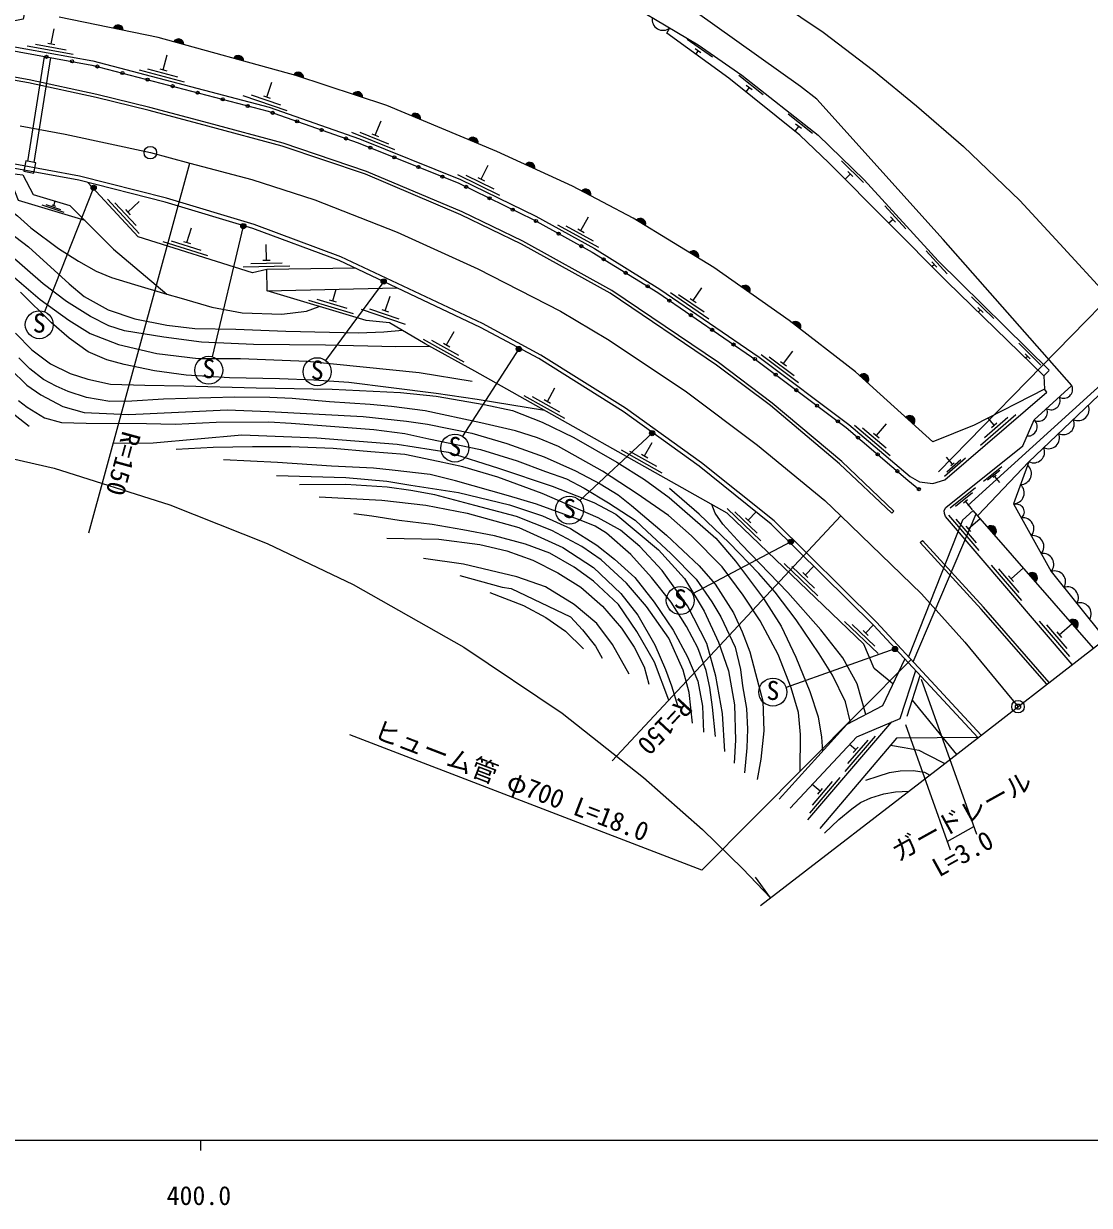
# Model space of a CAD drawing. Units: millimetres at full size, sheet at 1:1000; details may follow other scales. Extents: x 40000 to 680000, y 20000 to 380000.
# Drawn here: x 450929 to 553782, y 198715 to 312773 of the extents above; entities that cross this region are included whole.
import ezdxf
from ezdxf.enums import TextEntityAlignment as Align

# ---------------------------------------------------------------- set-up
doc = ezdxf.new("R2010")
doc.units = ezdxf.units.MM
doc.header["$LTSCALE"] = 1000
doc.header["$PDMODE"] = 32
doc.header["$PDSIZE"] = 500
doc.linetypes.add('CHAIN', pattern=[18.5, 12, -1.5, 3.5, -1.5])
for name, color, linetype, lineweight in [('M-BGD', 7, 'Continuous', 25), ('M-BGD-EXST', 7, 'Continuous', 25), ('M-BMK', 2, 'CHAIN', 13), ('M-BMK-OTRS', 5, 'Continuous', 25), ('M-BMK-SRVR', 3, 'Continuous', 25), ('M-STR-HTXT', 7, 'Continuous', 13), ('M-TTL-BAND', 7, 'Continuous', 25)]:
    doc.layers.add(name, color=color, linetype=linetype, lineweight=lineweight)
doc.layers.add('M-OTRS', color=6, linetype='Continuous')
doc.styles.add('ＭＳ ゴシック', font='')
doc.styles.get('ＭＳ ゴシック').set_extended_font_data('MS Gothic')

msp = doc.modelspace()

# ---------------------------------------------------------------- hatches: boundary and pattern name
at = {"layer": 'M-BGD'}
for points in [[(460544, 312132), (459574, 312331, -0.82183)], [(466381, 310757), (465427, 311022, -0.82183)], [(472163, 309152), (471208, 309417, -0.82183)], [(477933, 307512), (476992, 307822, -0.82183)], [(483633, 305637), (482692, 305947, -0.82183)], [(489237, 303507), (488323, 303889, -0.82183)], [(494776, 301200), (493861, 301581, -0.82183)], [(500255, 298756), (499355, 299170, -0.82183)], [(505661, 296157), (504783, 296616, -0.82183)], [(510932, 293296), (510087, 293814, -0.82183)], [(516049, 290163), (515204, 290680, -0.82183)], [(520205, 287371), (521015, 286800, 0.82183)], [(525882, 283294), (525099, 283900, -0.82183)], [(531613, 278804), (532369, 278119, 0.41421), (532333, 278839, 0.41421)], [(536059, 274775), (536815, 274091, 0.41421), (536780, 274811, 0.41421)], [(544644, 263418), (543973, 264186, -0.41421), (544693, 264138, -0.41421)], [(548593, 258901), (547922, 259669, -0.41421), (548642, 259621, -0.41421)], [(552542, 254384), (551871, 255152, -0.41421), (552590, 255103, -0.41421)]]:
    msp.add_hatch(color=256, dxfattribs=at).paths.add_polyline_path(points)
at = {"layer": 'M-BGD-EXST'}
for points in [[(457905, 297048, -1), (457466, 296809, -0.41421), (457566, 297148, -0.41421)], [(472347, 293350, -1), (471907, 293111, -0.41421), (472007, 293450, -0.41421)], [(485898, 288005, -1), (485459, 287766, -0.41421), (485559, 288105, -0.41421)], [(498932, 281491, -1), (498493, 281252, -0.41421), (498593, 281591, -0.41421)], [(511802, 273368, -1), (511363, 273129, -0.41421), (511463, 273468, -0.41421)], [(525197, 262884, -1), (524758, 262645, -0.41421), (524858, 262984, -0.41421)], [(535243, 252538, -1), (534804, 252298, -0.41421), (534904, 252638, -0.41421)]]:
    msp.add_hatch(color=256, dxfattribs=at).paths.add_polyline_path(points)

# ---------------------------------------------------------------- linework, layer by layer
at = {"layer": 'M-BGD'}
for p, q in [((453595, 310810), (453862, 312286)), ((451274, 310621), (455702, 309819)), ((452066, 310782), (455018, 310247)), ((453251, 310872), (453940, 310748)), ((517412, 309526), (514955, 311247)), ((516298, 309940), (515725, 310341)), ((451344, 299476), (452956, 309604)), ((451948, 299357), (453562, 309495)), ((464401, 308316), (464782, 309767)), ((516011, 310141), (515790, 309824)), ((462072, 308307), (466425, 307165)), ((462874, 308407), (465776, 307645)), ((464062, 308405), (464739, 308227)), ((474403, 305690), (474890, 307109)), ((522315, 305906), (519956, 307759)), ((472080, 305851), (476338, 304393)), ((472887, 305892), (475725, 304920)), ((474072, 305803), (474735, 305576)), ((520951, 306597), (520626, 306184)), ((521226, 306380), (520675, 306813)), ((484867, 302014), (485427, 303405)), ((527074, 302167), (524715, 304020)), ((482555, 302298), (486729, 300616)), ((483363, 302296), (486146, 301175)), ((525709, 302858), (525351, 302401)), ((525985, 302642), (525434, 303074)), ((484542, 302144), (485191, 301883)), ((495088, 297757), (495746, 299104)), ((531997, 297440), (529850, 299535)), ((492803, 298205), (496846, 296230)), ((493608, 298145), (496304, 296829)), ((494773, 297910), (495402, 297603)), ((530714, 298273), (530214, 297760)), ((530965, 298028), (530464, 298517)), ((453832, 295224), (453974, 295649)), ((459016, 295829), (462071, 292525)), ((459745, 295482), (461782, 293279)), ((460984, 294584), (462085, 295602)), ((452670, 295295), (454805, 294584)), ((453073, 295319), (454497, 294845)), ((453666, 295279), (453998, 295169)), ((460746, 294841), (461221, 294327)), ((536075, 292973), (534049, 295186)), ((502459, 293361), (506398, 291184)), ((503261, 293261), (505886, 291810)), ((504719, 292798), (505444, 294111)), ((534841, 293877), (534433, 293504)), ((535077, 293619), (534604, 294135)), ((466693, 291647), (467143, 293078)), ((504412, 292967), (505025, 292629)), ((464367, 291749), (468660, 290400)), ((465172, 291810), (468034, 290911)), ((466359, 291752), (467027, 291542)), ((474359, 289947), (474336, 291447)), ((474009, 289942), (474709, 289953)), ((540057, 288622), (538032, 290835)), ((539060, 289267), (538587, 289784)), ((472119, 289313), (476618, 289382)), ((472864, 289625), (475864, 289670)), ((538823, 289526), (538590, 289312)), ((474430, 286982), (486936, 287273)), ((480758, 286026), (481091, 287137)), ((485819, 285057), (486297, 286479)), ((513352, 286821), (517066, 284280)), ((514140, 286645), (516616, 284951)), ((515547, 286046), (516394, 287284)), ((544548, 284302), (542412, 286408)), ((478431, 286096), (482742, 284805)), ((479235, 286169), (482109, 285308)), ((480423, 286126), (481094, 285925)), ((483495, 285205), (487761, 283771)), ((484302, 285251), (487145, 284294)), ((485488, 285168), (486151, 284945)), ((515259, 286244), (515836, 285848)), ((543519, 284896), (543020, 285387)), ((543270, 285142), (543053, 284922)), ((491741, 281760), (492469, 283072)), ((489483, 282327), (493418, 280144)), ((490284, 282225), (492908, 280770)), ((491435, 281930), (492048, 281590)), ((549098, 279817), (546961, 281923)), ((522100, 280836), (525697, 278132)), ((522880, 280625), (525278, 278823)), ((524259, 279964), (525160, 281163)), ((548068, 280411), (547570, 280902)), ((547819, 280657), (547634, 280469)), ((523979, 280174), (524539, 279753)), ((549375, 278778), (549898, 279309)), ((501473, 276315), (502208, 277623)), ((499218, 276894), (503141, 274690)), ((500018, 276788), (502634, 275319)), ((501168, 276487), (501778, 276144)), ((543281, 272099), (546688, 275040)), ((531122, 274018), (534548, 271101)), ((531888, 273760), (534172, 271815)), ((533224, 273016), (534197, 274158)), ((543653, 272816), (545924, 274777)), ((544593, 274024), (544014, 274695)), ((544328, 273795), (544858, 274252)), ((532958, 273243), (533491, 272789)), ((508602, 271623), (512525, 269419)), ((509402, 271517), (512018, 270048)), ((510857, 271044), (511592, 272352)), ((510552, 271215), (511162, 270873)), ((539798, 269093), (541842, 270857)), ((540585, 270248), (539997, 270929)), ((540021, 269523), (541384, 270699)), ((540426, 270110), (540744, 270385)), ((543011, 265287), (547949, 270494)), ((545327, 270002), (543573, 268594)), ((545129, 269651), (543959, 268712)), ((544774, 269174), (544501, 268955)), ((544638, 269064), (545107, 268479)), ((542790, 267966), (540334, 265994)), ((542512, 267474), (540875, 266159)), ((518817, 265962), (522064, 262845)), ((542016, 266806), (541634, 266499)), ((541825, 266653), (542482, 265834)), ((554181, 252509), (542583, 265776)), ((519566, 265659), (521730, 263581)), ((520603, 265079), (521108, 264594)), ((520856, 264836), (521628, 265640)), ((534707, 265512), (534914, 265730)), ((536781, 251183), (542857, 265464)), ((540178, 265327), (543106, 261910)), ((540893, 264953), (542846, 262675)), ((542097, 264009), (543258, 265004)), ((541870, 264275), (542325, 263743)), ((537467, 262697), (537689, 262899)), ((524330, 260669), (527577, 257553)), ((525079, 260366), (527243, 258289)), ((526369, 259544), (527198, 260408)), ((544299, 260517), (547228, 257101)), ((545015, 260143), (546968, 257865)), ((546219, 259199), (547427, 260235)), ((526116, 259786), (526621, 259302)), ((545991, 259465), (546447, 258934)), ((530151, 255081), (533397, 251965)), ((530900, 254778), (533064, 252701)), ((532190, 253956), (532941, 254738)), ((548935, 255108), (551864, 251691)), ((549651, 254734), (551603, 252456)), ((550855, 253790), (552116, 254871)), ((531937, 254198), (532442, 253714)), ((550627, 254056), (551083, 253525)), ((536182, 245942), (537455, 249866)), ((536681, 247480), (540964, 242230)), ((526623, 235917), (534725, 245382)), ((530222, 240584), (533149, 244002)), ((530482, 241348), (532433, 243627)), ((531230, 242683), (530636, 243191)), ((531002, 242417), (531457, 242949)), ((526793, 236578), (529719, 239996)), ((527053, 237342), (529004, 239622)), ((527800, 238677), (527029, 239337)), ((527573, 238411), (528028, 238943))]:
    msp.add_line(p, q, dxfattribs=at)
for points in [[(454796, 332320), (450897, 313195), (449256, 312880), (448971, 310733), (457605, 309169), (474634, 304700), (483345, 301656), (493090, 297731), (500356, 294181), (506011, 291055), (512342, 287148), (521926, 280591), (530567, 274097), (536489, 269054), (537386, 268557), (538660, 268378), (539835, 268729), (549666, 277214), (549440, 277495)], [(552133, 250916), (539895, 265196), (539785, 265492), (539779, 265789), (539936, 266060), (547348, 272009), (548458, 274533), (552084, 277841), (539662, 291925), (527495, 305488), (525898, 306721), (515741, 313948), (511500, 316514), (506720, 319021), (503471, 320426), (499073, 322078), (493430, 323703), (480206, 327412), (467584, 330544), (458273, 332689)], [(457975, 331348), (477343, 326636), (494558, 321842), (501912, 318770), (506913, 316166), (516028, 310740), (520231, 307798), (527611, 302000), (532034, 297683), (539189, 289867), (549896, 279311)], [(423389, 313316), (430487, 312700), (436969, 311930), (441451, 311445), (445415, 310927), (448524, 310407), (457519, 308778), (474517, 304317), (483204, 301282), (492928, 297365), (500171, 293826), (505809, 290710), (512124, 286813), (521693, 280266), (530317, 273784), (536260, 268724), (537321, 267838)], [(549379, 278774), (549440, 277495), (542680, 274006), (538661, 272419), (531216, 279163), (524800, 284132), (517554, 289241), (509768, 294009), (503903, 297077), (496582, 300447), (485979, 304865), (477193, 307756), (463914, 311442), (454364, 313397)], [(549375, 278778), (540049, 287840), (528639, 299348), (525854, 301999), (518987, 307496), (513000, 311856), (513302, 312363)], [(534707, 265512), (529681, 270283), (522994, 275900), (517801, 279818), (507531, 286769), (498966, 291499), (493124, 294326), (483914, 298236), (475876, 300950), (468712, 302882), (463042, 304396), (457931, 305644), (451400, 307050), (444285, 308324), (434347, 309709), (423764, 310401)], [(534914, 265730), (529881, 270507), (523181, 276135), (517976, 280063), (507688, 287025), (499104, 291765), (493248, 294599), (484021, 298517), (475963, 301237), (468790, 303172), (463116, 304687), (457998, 305937), (451458, 307344), (444332, 308620), (434377, 310007), (423784, 310700)], [(543352, 244088), (533244, 255001), (523348, 264771), (516364, 270381), (509016, 275658), (500840, 280784), (495212, 283815), (481526, 290266), (473186, 293388), (464706, 295917), (456332, 298054), (446938, 299776), (430767, 302060), (427511, 302476), (416775, 303456), (401987, 304304), (385310, 305781), (374578, 306500), (362496, 307131), (351254, 307276), (337772, 307215), (321110, 306696), (311275, 306247), (302789, 305536)], [(543035, 243841), (532957, 254723), (523081, 264472), (516122, 270062), (508793, 275325), (500639, 280438), (495032, 283458), (481370, 289897), (473058, 293008), (464600, 295531), (456246, 297663), (446874, 299381), (430714, 301664), (427468, 302079), (416745, 303057), (401958, 303905), (385279, 305383), (374554, 306100), (362483, 306731), (351253, 306876), (337779, 306815), (321126, 306296), (311301, 305848), (302829, 305138)], [(341712, 295450), (358808, 296951), (371783, 298083), (373606, 298164), (386854, 299392), (402327, 300746), (403602, 300407), (403557, 299410), (409056, 299723), (416773, 298895), (420512, 299231), (423479, 298078), (430663, 298816), (437318, 298584), (438302, 297433), (439815, 297769), (443831, 296812), (447000, 298633), (450848, 298195), (451861, 296274), (455378, 295234), (459611, 291009), (464764, 286649)], [(430069, 297912), (435278, 297309), (442082, 296431), (444028, 295774), (446489, 294687), (448943, 293112), (451396, 291221), (455334, 287654), (456779, 286423), (459079, 285156), (461653, 284289), (464738, 283662), (467444, 283332), (471423, 283284), (476236, 283077), (483248, 282942), (485688, 283018), (487482, 283174)], [(446673, 298445), (446922, 297871), (449762, 297377), (450400, 295731), (456824, 293790)], [(444794, 297365), (446775, 296590), (449136, 295161), (450338, 294217), (451608, 293049), (454292, 291067), (456221, 289844), (457924, 288874), (459408, 288278), (461625, 287587), (464764, 286649), (466131, 286260), (469084, 285399), (472004, 284852), (475841, 284735), (478233, 285015), (479459, 285475)], [(482897, 289177), (474406, 289048), (473014, 288717), (461975, 292186), (457116, 297441)], [(490164, 281606), (486834, 281575), (480046, 281740), (473123, 281802), (468093, 282016), (464466, 282514), (460652, 283129), (459161, 283605), (457392, 284518), (455064, 285948), (452827, 287666), (449545, 290514)], [(448920, 289227), (452527, 286136), (455301, 284164), (457345, 282880), (460077, 281811), (463770, 280936), (467758, 280441), (471858, 280463), (478282, 280190), (489088, 279116), (494229, 278254)], [(534824, 249041), (533014, 250539), (532026, 252866), (518831, 265533), (494475, 279214), (489690, 281869), (486238, 283909), (483990, 284118), (474430, 286982), (474406, 289048)], [(501202, 275435), (494704, 276489), (490741, 277069), (486389, 277613), (482299, 278127), (478934, 278372), (475627, 278485), (470789, 278575), (466605, 278832), (463573, 279269), (460645, 279861), (458971, 280310), (457147, 281087), (455324, 282409), (453608, 283886), (450631, 286852)], [(450143, 282894), (451725, 281278), (453506, 279946), (455418, 279019), (457120, 278450), (459317, 277988), (462610, 277880), (466400, 277818), (473357, 277620), (480700, 277500), (487295, 277165), (490739, 276813), (495369, 276013), (498101, 275437), (500985, 274309), (504041, 272839), (508188, 270458), (510864, 268785), (513213, 267026), (517718, 263122), (519629, 260899), (522348, 257290), (524041, 254618), (525466, 251632), (526801, 248328), (527593, 245859), (527940, 243894), (528036, 242564)], [(525856, 240595), (525915, 244169), (525703, 246273), (525005, 248677), (523752, 251877), (522008, 255143), (520376, 257614), (518328, 260332), (515388, 263327), (513173, 265306), (510153, 267388), (506798, 269568), (502538, 271949), (500513, 272799), (498390, 273480), (495049, 274240), (489688, 275404), (486425, 275828), (484375, 276019), (480442, 276265), (476850, 276578), (474705, 276678), (471281, 276722), (464425, 276532), (461364, 276331), (459247, 276299), (457001, 276701), (455211, 277261), (454083, 277775), (452857, 278436), (451515, 279452), (450472, 280509)], [(449677, 279420), (451223, 277885), (452587, 276951), (454706, 275832), (456778, 275242), (461087, 275037), (465879, 275262), (470568, 275487), (474605, 275337), (483712, 274839), (487879, 274397), (489901, 274117), (494175, 273244), (497573, 272256), (501149, 270975), (504194, 269598), (506573, 268360), (508295, 267294), (509596, 266263), (512966, 263388), (516120, 260428), (517668, 258686), (519426, 255918), (520275, 254058), (520998, 252140), (521557, 250041), (522278, 247395), (522354, 244531), (522085, 241765), (521708, 239830)], [(450424, 276408), (451278, 275770), (452929, 274738), (454579, 274267), (456953, 274198), (462797, 274178), (465538, 274129), (469496, 274316), (474594, 274355), (476762, 274198), (480976, 273903), (484737, 273598), (487733, 273205), (490030, 272686), (495027, 271655), (498553, 270574), (501304, 269552), (503316, 268836), (505036, 267952), (507374, 266528), (509948, 264847), (511116, 263769), (513374, 261618), (515829, 259143), (517333, 256972), (518226, 255511), (519611, 252592), (520122, 250432), (520299, 248853), (520678, 246686), (520797, 244687), (520728, 242878), (520501, 240449)], [(554671, 276876), (547949, 270494), (546449, 266435), (550100, 259895), (555313, 253390)], [(451474, 273882), (449207, 275662)], [(459575, 272277), (463439, 272321), (471981, 273100), (479236, 272790), (486968, 272193), (491913, 271401), (496773, 269859), (501950, 268146), (505945, 266562), (508078, 265421), (512208, 261998), (514714, 259230), (516616, 256070), (517989, 253080), (518941, 250303), (519521, 247027), (519617, 243625), (519501, 241398)], [(518592, 242509), (518381, 246204), (517737, 249806), (516849, 252945), (514991, 256580), (512560, 260001), (510404, 262306), (508522, 263891), (506379, 265063), (500980, 267428), (496701, 269003), (493330, 270007), (490927, 270517), (487725, 271189), (484432, 271449), (480812, 271751), (476715, 271926), (473020, 271931), (469209, 271856), (465637, 271681)], [(517686, 243981), (517425, 246806), (517149, 248700), (516796, 250328), (516009, 252524), (514903, 254591), (513411, 256945), (511512, 259300), (509539, 261532), (507172, 263584), (506088, 264255), (504723, 264819), (500436, 266393), (497736, 267194), (492593, 268638), (490176, 269244), (486506, 269690), (484684, 269864), (480638, 270070), (475442, 270405), (470233, 270677)], [(475338, 269174), (482021, 268979), (485975, 268620), (488311, 268220), (492899, 267507), (497835, 266326), (501008, 265274), (503722, 264053), (506255, 262441), (507942, 261100), (509902, 259302), (511797, 256941), (513603, 254239), (515000, 251653), (515996, 249294), (516430, 246911), (516545, 244375)], [(515465, 245270), (515173, 248221), (514567, 250387), (513193, 253450), (511029, 256523), (509102, 258752), (506656, 261035), (504816, 262291), (501905, 263839), (498496, 265192), (494460, 266264), (490627, 267292), (488311, 267703), (486018, 268049), (482031, 268276), (477545, 268265)], [(479449, 267109), (485508, 266793), (489747, 266307), (493732, 265516), (498732, 264142), (502952, 262216), (505940, 260288), (508548, 257756), (510205, 255667), (511861, 252810), (512868, 250450), (513453, 248870), (514069, 246859)], [(530716, 245314), (530258, 247326), (528989, 249899), (527714, 251948), (525501, 255213), (523473, 257911), (521887, 259687), (519008, 262652), (516112, 265429), (513273, 267898)], [(532224, 246091), (531360, 249067), (529991, 251558), (527878, 254259), (524673, 257856), (520181, 262527), (518404, 264449), (517675, 265512), (517351, 266364)], [(542583, 265776), (541528, 264854), (536328, 251671)], [(513198, 247480), (511800, 251156), (510095, 254093), (508346, 256717), (505928, 258953), (504073, 260322), (501707, 261650), (499376, 262534), (496360, 263324), (493307, 263928), (490340, 264446), (487183, 264803), (484529, 265245), (482803, 265471)], [(485988, 263096), (491005, 262999), (494968, 262492), (497547, 261888), (500062, 261003), (502483, 259781), (504696, 258389), (506781, 256564), (508626, 254438), (509836, 252580), (510818, 250680), (511262, 249017)], [(549676, 249005), (543354, 256250), (537467, 262697)], [(549913, 249190), (543578, 256450), (537689, 262899)], [(509360, 250000), (507775, 252846), (506254, 254884), (504064, 256708), (501280, 258401), (498529, 259372), (493385, 260591), (489526, 261151)], [(493032, 259520), (497107, 258367), (497969, 258260), (503716, 255508), (504872, 254258), (506124, 252672), (506749, 251541)], [(495919, 257855), (499183, 256628), (501328, 255443), (503226, 254138), (504960, 252426)], [(535969, 251471), (533823, 246914), (530363, 245132), (523833, 237927)], [(524896, 237058), (531331, 243933), (535509, 245717), (537020, 250335)], [(543003, 243876), (535166, 243793), (527754, 235085)], [(534593, 243120), (535900, 242899), (537315, 242646), (538142, 242239), (539846, 241360)], [(532222, 239741), (533411, 240137), (534495, 240505), (535520, 240660), (536769, 240682), (537870, 240522), (538387, 240239)], [(528228, 234635), (529594, 235968), (530844, 236992), (531708, 237614), (532689, 238061), (533938, 238424), (535063, 238634), (536368, 238686)]]:
    msp.add_lwpolyline(points, dxfattribs=at)
msp.add_lwpolyline([(450947, 298535), (451928, 298342), (452122, 299323), (451140, 299517)], close=True, dxfattribs=at)
for centre in [(453139, 309571), (455599, 309126), (458050, 308639), (460468, 308004), (462886, 307370), (465304, 306735), (467722, 306100), (470140, 305466), (472559, 304831), (474966, 304161), (477326, 303336), (479686, 302511), (482046, 301686), (484385, 300806), (486704, 299872), (489023, 298938), (491342, 298004), (493638, 297018), (495884, 295921), (498130, 294823), (500371, 293716), (502559, 292506), (504747, 291297), (506904, 290034), (509032, 288721), (511159, 287409), (513252, 286042), (515315, 284630), (517378, 283218), (519441, 281807), (521505, 280395), (523509, 278901), (525508, 277399), (527506, 275897), (529504, 274395), (531447, 272822), (533350, 271202), (535254, 269581), (537321, 267838)]:
    msp.add_circle(centre, 150, dxfattribs=at)
for centre, radius, start, end in [((460039, 312135), 505, 359.60278, 157.26097), ((512638, 313176), 1050, 169.23057, 309.23057), ((465878, 310795), 505, 355.65694, 153.31513), ((471659, 309191), 505, 355.65694, 153.31513), ((477432, 307574), 505, 352.95862, 150.61682), ((483132, 305699), 505, 352.95862, 150.61682), ((488743, 303608), 505, 348.54886, 146.20705), ((494281, 301300), 505, 348.54886, 146.20705), ((499764, 298874), 505, 346.45119, 144.10938), ((505176, 296300), 505, 343.56041, 141.2186), ((510458, 293471), 505, 339.68804, 137.34623), ((515575, 290338), 505, 339.68804, 137.34623), ((520554, 287006), 505, 335.98386, 133.64206), ((525431, 283520), 505, 333.41705, 131.07524), ((531991, 278461), 510, 317.82451, 137.82451), ((551293, 277487), 875, 242.37149, 22.37149), ((550078, 276379), 875, 242.37149, 22.37149), ((536437, 274433), 510, 317.82451, 137.82451), ((548863, 275271), 875, 241.42977, 22.37149), ((552711, 275511), 1050, 243.51703, 23.51703), ((547876, 273852), 875, 266.26233, 46.26233), ((551280, 274152), 1050, 243.51703, 23.51703), ((549849, 272793), 1050, 243.51703, 23.51703), ((548418, 271434), 1050, 243.51703, 23.51703), ((547138, 269336), 1050, 269.71162, 49.71162), ((546454, 267485), 1050, 269.71162, 49.71162), ((546771, 265649), 735, 307.42993, 111.19606), ((547384, 264029), 1050, 319.13425, 99.13425), ((544309, 263802), 510, 311.15769, 131.15769), ((548345, 262305), 1050, 319.13425, 99.13425), ((549306, 260582), 1050, 319.13425, 99.13425), ((548258, 259285), 510, 311.15769, 131.15769), ((550437, 258900), 1050, 328.7121, 108.7121), ((551671, 257360), 1050, 328.7121, 108.7121), ((552905, 255820), 1050, 328.7121, 108.7121), ((552206, 254768), 510, 311.15769, 131.15769)]:
    msp.add_arc(centre, radius, start, end, dxfattribs=at)
at = {"layer": 'M-BGD-EXST'}
for p, q in [((457686, 296929), (452937, 284968)), ((472127, 293230), (469110, 280629)), ((485678, 287886), (480061, 280265)), ((498713, 281371), (493279, 272941)), ((511583, 273248), (504593, 266736)), ((524978, 262764), (515494, 257732)), ((535023, 252418), (524508, 248703))]:
    msp.add_line(p, q, dxfattribs=at)
for centre, radius in [((457686, 296929), 250), ((472127, 293230), 250), ((485678, 287886), 250), ((452439, 283713), 1350), ((468796, 279316), 1350), ((498713, 281371), 250), ((479260, 279179), 1350), ((492548, 271807), 1350), ((511583, 273248), 250), ((503605, 265816), 1350), ((524978, 262764), 250), ((514302, 257099), 1350), ((535023, 252418), 250), ((523235, 248253), 1350)]:
    msp.add_circle(centre, radius, dxfattribs=at)
at = {"layer": 'M-BMK'}
msp.add_lwpolyline([(450590, 302916), (454931, 302095), (463158, 300322), (466962, 299315), (472940, 297719), (479041, 295753), (486964, 292641), (494751, 289093), (502726, 285013), (507276, 282310), (514782, 277330), (521768, 272076), (528251, 266737), (529785, 265263), (537567, 257728), (541773, 253062), (546899, 246846)], dxfattribs=at)
at = {"layer": 'M-BMK-OTRS'}
msp.add_line((539846, 241360), (559034, 256283), dxfattribs=at)
at = {"layer": 'M-BMK-SRVR'}
for centre in [(463158, 300322), (546899, 246846)]:
    msp.add_circle(centre, 600, dxfattribs=at)
at = {"layer": 'M-OTRS'}
msp.add_point((546899, 246846), dxfattribs=at)
at = {"layer": 'M-STR-HTXT'}
for p, q in [((457210, 263623), (466962, 299315)), ((539208, 269499), (556667, 287381)), ((542042, 266259), (559900, 282480)), ((507720, 241608), (529785, 265263)), ((537557, 249505), (542903, 234545)), ((536044, 245130), (540353, 233041)), ((522034, 227664), (539846, 241360)), ((540067, 233842), (542644, 235269)), ((522994, 228402), (521562, 230396))]:
    msp.add_line(p, q, dxfattribs=at)
for points in [[(424950, 341408), (438005, 340744), (449568, 339870), (460691, 338723), (467177, 337792), (471899, 336977), (480582, 334841), (491336, 331378), (499071, 328416), (505672, 325367), (512266, 321949), (517763, 318776), (521712, 316270), (528076, 311957), (532938, 308235), (537084, 304848), (541640, 300915), (547065, 295704), (550936, 291513), (555668, 286358)], [(286885, 276842), (305653, 278785), (315529, 279384), (330175, 280073), (340623, 280260), (352659, 280274), (366706, 279930), (379283, 279155), (392012, 278206), (402442, 277201), (413515, 275937), (427760, 274256), (439970, 272762), (443009, 272331), (453863, 269861), (465024, 266314), (474433, 262610), (482717, 258631), (493406, 252597), (502887, 246205), (510757, 240001), (516433, 234987), (520326, 231196), (522994, 228402)], [(536586, 251397), (516390, 231066), (482405, 244127)]]:
    msp.add_lwpolyline(points, dxfattribs=at)
at = {"layer": 'M-TTL-BAND'}
for p, q in [((40000, 205000), (579000, 205000)), ((468000, 205000), (468000, 204000))]:
    msp.add_line(p, q, dxfattribs=at)

# ---------------------------------------------------------------- texts
at = {"layer": 'M-BGD-EXST', "style": 'ＭＳ ゴシック'}
for p in [(451783, 282420), (468141, 278024), (478605, 277886), (491892, 270514), (502950, 264523), (513647, 255807), (522580, 246961)]:
    msp.add_text('S', height=1833, rotation=358.508, dxfattribs=at).set_placement(p, align=Align.BOTTOM_LEFT)
at = {"layer": 'M-STR-HTXT', "style": 'ＭＳ ゴシック'}
for s, rotation, p in [('R=150', 254.718, (459960, 273687)), ('R=150', 226.992, (513862, 248192)), ('ヒューム管 φ700 L=18.0', 338.976, (484372, 243371)), ('ガードレール', 28.989, (535604, 231369)), ('L=3.0', 28.989, (539537, 229872))]:
    msp.add_text(s, height=1833, rotation=rotation, dxfattribs=at).set_placement(p, align=Align.BOTTOM_LEFT)
at = {"layer": 'M-TTL-BAND', "style": 'ＭＳ ゴシック'}
msp.add_text('400.0', height=1833, dxfattribs=at).set_placement((467844, 198195), align=Align.BOTTOM_CENTER)

doc.saveas('drawing.dxf')
